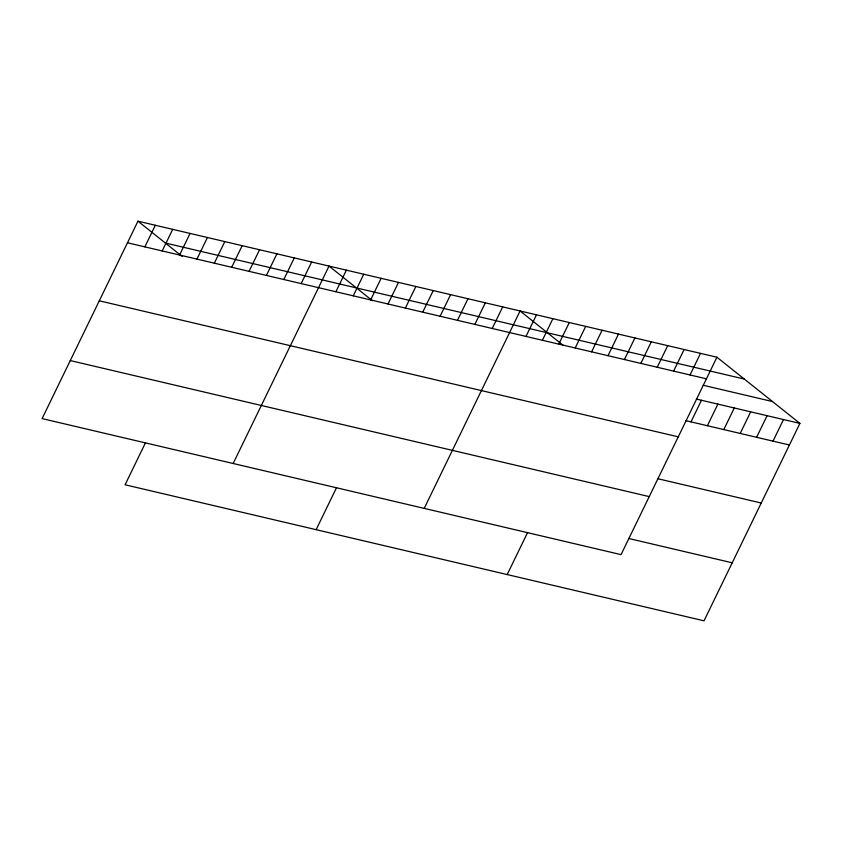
<?xml version="1.0" encoding="UTF-8"?>
<svg xmlns="http://www.w3.org/2000/svg" width="842" height="842" viewBox="0 0 842 842"><rect width="100%" height="100%" fill="white"/><g stroke="black" fill="none" stroke-linecap="round" stroke-linejoin="round"><path stroke-width="1.26" d="M137.962 221.183L42.1 418.6L621.059 554.636L716.921 357.218L137.962 221.183L182.272 256.526M144.845 246.864L155.328 225.267M162.211 250.948L172.705 229.34M179.578 255.021L190.071 233.423M196.944 259.104L207.437 237.507M214.321 263.188L224.803 241.591M145.519 442.692L125.079 484.781L704.038 620.817L799.9 423.4L716.921 357.218M231.687 267.272L242.18 245.664M249.053 271.345L259.546 249.748M266.419 275.429L276.913 253.831M283.796 279.512L294.279 257.915M301.162 283.596L311.656 261.988M233.16 463.489L329.022 266.072L372.385 300.668M335.895 291.753L346.388 270.156M353.272 295.837L363.755 274.229M370.638 299.92L381.131 278.313M388.004 303.994L398.498 282.396M405.37 308.077L415.864 286.48M316.129 529.681L336.568 487.581M422.747 312.161L433.23 290.553M440.113 316.245L450.607 294.637M457.48 320.318L467.973 298.721M474.846 324.402L485.339 302.804M492.223 328.485L502.706 306.877M424.221 508.379L520.082 310.961L563.445 345.557M525.997 336.421L536.48 314.813M542.395 340.273L552.889 318.676M558.804 344.125L569.287 322.528M575.202 347.978L585.695 326.38M591.61 351.84L602.093 330.232M608.008 355.692L618.502 334.085M507.189 574.57L527.629 532.47M624.417 359.545L634.91 337.947M640.825 363.397L651.308 341.799M657.223 367.249L667.717 345.652M673.632 371.112L684.114 349.504M690.03 374.964L700.523 353.356M690.987 421.874L701.481 400.276M707.396 425.726L717.879 404.128M723.794 429.588L734.287 407.981M740.202 433.441L750.685 411.833M756.6 437.293L767.094 415.695M773.009 441.145L783.492 419.548M165.348 243.022L744.307 379.058M127.468 242.78L706.438 378.816M703.112 385.247L772.514 401.56M696.429 399.087L799.9 423.4M685.935 420.684L789.407 444.997M99.303 300.805L678.263 436.84M657.77 478.709L761.242 503.021M70.275 360.576L649.235 496.612M628.742 538.491L732.214 562.803"/></g></svg>
